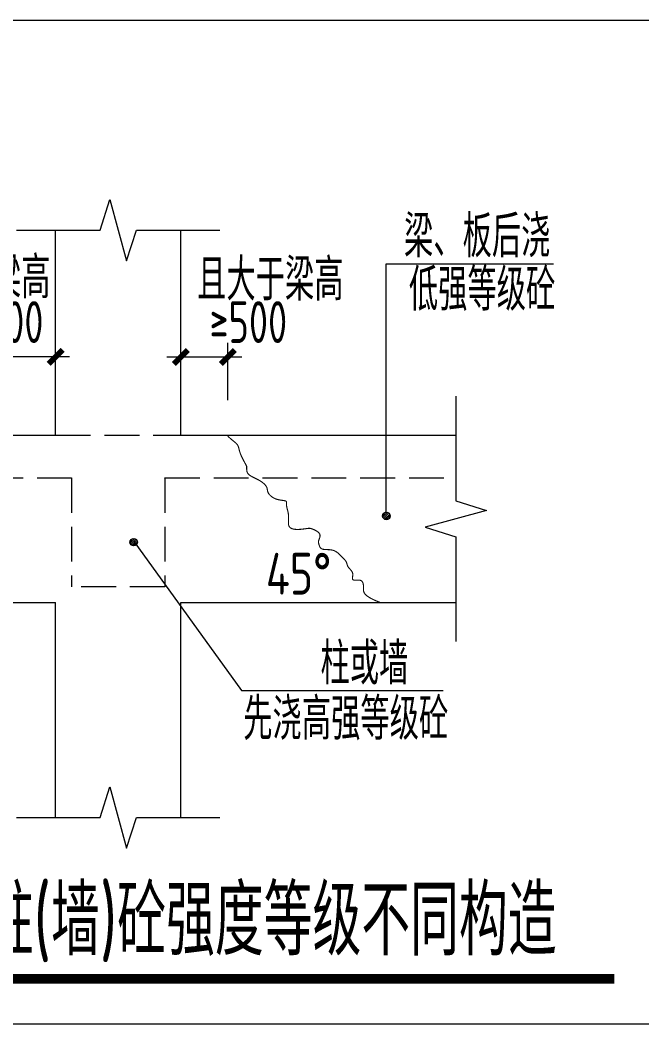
# Model space of a CAD drawing. Extents: x -129922 to 1190196, y -520662 to 139923.
# Drawn here: x -33131 to -28673, y -216658 to -209456 of the extents above; entities that cross this region are included whole.
import ezdxf

# ---------------------------------------------------------------- set-up
doc = ezdxf.new("R2010")
doc.units = 0
doc.header["$LTSCALE"] = 1000
doc.header["$MEASUREMENT"] = 0
doc.linetypes.add('DASH', pattern=[0.35, 0.25, -0.1])
doc.layers.add('$AUDIT_BAD_LAYER3', color=7, linetype='Continuous')
for name, color, linetype, lineweight in [('S-基础-DIM', 3, 'Continuous', 20), ('S-大样-HATCH', 251, 'Continuous', 9), ('S-大样-实线', 2, 'Continuous', 20), ('S-板-BEAM', 4, 'DASH', 20), ('S-通用-TAB', 7, 'Continuous', 20), ('S-通用-TEXT', 7, 'Continuous', 20), ('S-通用-THIN', 7, 'Continuous', 20)]:
    doc.layers.add(name, color=color, linetype=linetype, lineweight=lineweight)
doc.styles.add('TSSD_Dimension', font='tssdeng.shx', dxfattribs={"width": 0.7, "bigfont": 'HZTXT.SHX'})
doc.styles.add('TSSD_Rein', font='tssdeng.shx', dxfattribs={"width": 0.7, "bigfont": 'hztxt.shx'})
doc.dimstyles.new('TSSD_20_100', dxfattribs={"dimtxt": 250, "dimasz": 100, "dimexe": 100, "dimexo": 250, "dimgap": 100, "dimtad": 1, "dimdec": 0, "dimlfac": 0.2, "dimzin": 0, "dimdsep": 46, "dimtxsty": 'TSSD_Dimension', "dimblk": 'ARCHTICK', "dimcen": 0, "dimdle": 100, "dimclrt": 7, "dimadec": 0, "dimazin": 0, "dimtfac": 1, "dimtdec": 0, "dimtix": 1, "dimtmove": 2, "dimatfit": 3, "dimfxl": 0, "dimtolj": 1, "dimtzin": 0, "dimarcsym": 0})

# ---------------------------------------------------------------- blocks, each defined once
blk = doc.blocks.new('_ArchTick')
at = {"color": 0, "linetype": 'ByBlock', "const_width": 0.4}
blk.add_lwpolyline([(-0.5, -0.5), (0.5, 0.5)], dxfattribs=at)
blk = doc.blocks.new('*D1048')
at = {"layer": '$AUDIT_BAD_LAYER3', "color": 0, "lineweight": -2, "transparency": 16777216}
for p, q in [((152194.9, 59706.1), (152194.9, 60117)), ((152569.5, 59706.1), (152569.5, 60117)), ((152669.5, 60017), (152094.9, 60017))]:
    blk.add_line(p, q, dxfattribs=at)
at = {"layer": 'Defpoints', "color": 0, "transparency": 16777216}
for p in [(152194.9, 60017), (152194.9, 59456.1), (152569.5, 59456.1)]:
    blk.add_point(p, dxfattribs=at)
at = {"layer": '$AUDIT_BAD_LAYER3', "color": 0, "lineweight": -2, "transparency": 16777216, "xscale": 100, "yscale": 100, "zscale": 100, "rotation": 180}
blk.add_blockref('_ArchTick', (152194.9, 60017), dxfattribs=at)
at = {"layer": '$AUDIT_BAD_LAYER3', "color": 0, "lineweight": -2, "transparency": 16777216, "xscale": 100, "yscale": 100, "zscale": 100}
blk.add_blockref('_ArchTick', (152569.5, 60017), dxfattribs=at)
at = {"layer": '$AUDIT_BAD_LAYER3', "color": 7, "transparency": 16777216, "insert": (152203.9, 60267), "char_height": 300, "attachment_point": 5, "style": 'TSSD_Dimension'}
blk.add_mtext('\\A1;≥500', dxfattribs=at)
blk = doc.blocks.new('*D1049')
at = {"layer": '$AUDIT_BAD_LAYER3', "color": 0, "lineweight": -2, "transparency": 16777216}
for p, q in [((153467.1, 59705.7), (153467.1, 60117)), ((153803.7, 59705.7), (153803.7, 60117)), ((153367.1, 60017), (153903.7, 60017))]:
    blk.add_line(p, q, dxfattribs=at)
at = {"layer": 'Defpoints', "color": 0, "transparency": 16777216}
for p in [(153803.7, 60017), (153467.1, 59455.7), (153803.7, 59455.7)]:
    blk.add_point(p, dxfattribs=at)
at = {"layer": '$AUDIT_BAD_LAYER3', "color": 0, "lineweight": -2, "transparency": 16777216, "xscale": 100, "yscale": 100, "zscale": 100, "rotation": 180}
blk.add_blockref('_ArchTick', (153467.1, 60017), dxfattribs=at)
at = {"layer": '$AUDIT_BAD_LAYER3', "color": 0, "lineweight": -2, "transparency": 16777216, "xscale": 100, "yscale": 100, "zscale": 100}
blk.add_blockref('_ArchTick', (153803.7, 60017), dxfattribs=at)
at = {"layer": '$AUDIT_BAD_LAYER3', "color": 7, "transparency": 16777216, "insert": (153951, 60267), "char_height": 300, "attachment_point": 5, "style": 'TSSD_Dimension'}
blk.add_mtext('\\A1;≥500', dxfattribs=at)
blk = doc.blocks.new('图17')
at = {"layer": 'S-通用-TEXT'}
h = blk.add_hatch(dxfattribs=at)
h.set_pattern_fill('ANSI31', color=256, scale=80, style=0)
h.set_pattern_definition([(45.0000004, (-1518151.527, 776198.618), (-7.07106786, 7.071067764), [])])
h.paths.add_polyline_path([(154967.8, 58876.4, 1), (154913.6, 58876.4, 1)])
h = blk.add_hatch(dxfattribs=at)
h.set_pattern_fill('ANSI31', color=256, scale=80, style=0)
h.set_pattern_definition([(45.0000004, (-1519963.006, 776010.082), (-7.07106786, 7.071067764), [])])
h.paths.add_polyline_path([(153102.1, 58687.9, 1.000001), (153156.3, 58687.9, 1)])
at = {"layer": 'S-大样-HATCH', "linetype": 'Continuous', "const_width": 8}
blk.add_lwpolyline([(153803.7, 59449.1), (153815.2, 59438), (153825.9, 59428.6), (153835.8, 59420.3), (153844.7, 59413.1), (153852.8, 59406.6), (153859.9, 59400.6), (153865.9, 59394.8), (153870.9, 59389), (153874.9, 59382.9), (153877.9, 59376.4), (153880.4, 59369.6), (153882.5, 59362.3), (153884.4, 59354.6), (153886.5, 59346.3), (153889, 59337.4), (153892.1, 59327.9), (153896, 59317.7), (153900.5, 59307.1), (153905.5, 59296.4), (153910.7, 59285.9), (153915.9, 59275.8), (153920.9, 59266.4), (153925.5, 59257.9), (153929.4, 59250.8), (153932.5, 59245.1), (153934.8, 59240.7), (153936.5, 59237.5), (153937.6, 59235.2), (153938.3, 59233.7), (153938.7, 59232.6), (153938.8, 59231.9), (153938.9, 59231.2), (153938.9, 59230.5), (153938.9, 59229.8), (153939, 59228.9), (153939, 59228), (153939, 59227.1), (153939.1, 59226.1), (153939.1, 59225.1), (153939.1, 59224), (153939.1, 59223), (153939.1, 59222), (153939.1, 59221), (153939.2, 59219.9), (153939.2, 59218.9), (153939.2, 59217.9), (153939.2, 59216.9), (153939.2, 59215.9), (153939.2, 59214.9), (153939.2, 59213.9), (153939.2, 59212.9), (153939.3, 59211.9), (153939.3, 59210.9), (153939.3, 59209.9), (153939.4, 59208.9), (153939.4, 59207.9), (153939.5, 59206.9), (153939.5, 59205.9), (153939.6, 59205), (153939.7, 59204), (153939.8, 59203), (153939.9, 59202), (153940, 59201.1), (153940.1, 59200.1), (153940.3, 59199.2), (153940.4, 59198.2), (153940.6, 59197.3), (153940.8, 59196.3), (153941, 59195.4), (153941.3, 59194.5), (153941.5, 59193.5), (153941.8, 59192.6), (153942.1, 59191.7), (153942.4, 59190.8), (153942.7, 59189.9), (153943.1, 59189), (153943.4, 59188.1), (153943.8, 59187.2), (153944.3, 59186.3), (153944.7, 59185.4), (153945.2, 59184.5), (153945.7, 59183.7), (153946.2, 59182.8), (153946.8, 59181.9), (153947.4, 59181.1), (153948, 59180.2), (153948.7, 59179.4), (153949.3, 59178.6), (153950, 59177.7), (153950.8, 59176.9), (153951.6, 59176.1), (153952.4, 59175.3), (153953.2, 59174.5), (153954, 59173.7), (153954.9, 59172.9), (153955.8, 59172.1), (153956.8, 59171.3), (153957.7, 59170.5), (153958.7, 59169.8), (153959.7, 59169), (153960.8, 59168.2), (153961.8, 59167.5), (153962.9, 59166.7), (153964, 59166), (153965.1, 59165.2), (153966.3, 59164.5), (153967.4, 59163.7), (153968.6, 59163), (153969.8, 59162.3), (153971, 59161.5), (153972.3, 59160.8), (153973.5, 59160.1), (153974.8, 59159.4), (153976.1, 59158.6), (153977.3, 59157.9), (153978.7, 59157.2), (153980, 59156.5), (153981.3, 59155.8), (153982.6, 59155.1), (153984, 59154.4), (153985.4, 59153.7), (153986.7, 59153), (153988.1, 59152.3), (153989.5, 59151.6), (153990.9, 59150.9), (153992.3, 59150.2), (153993.7, 59149.5), (153995.1, 59148.8), (153996.5, 59148.1), (153997.9, 59147.4), (153999.3, 59146.7), (154000.7, 59146), (154002.2, 59145.3), (154003.6, 59144.6), (154005, 59143.9), (154006.4, 59143.2), (154007.8, 59142.5), (154009.2, 59141.8), (154010.7, 59141.1), (154012.1, 59140.4), (154013.5, 59139.7), (154014.9, 59139), (154016.2, 59138.3), (154017.6, 59137.6), (154019, 59136.9), (154020.4, 59136.2), (154021.7, 59135.5), (154023.1, 59134.8), (154024.4, 59134.1), (154025.7, 59133.3), (154027, 59132.6), (154028.3, 59131.9), (154029.6, 59131.2), (154030.9, 59130.4), (154032.2, 59129.7), (154033.4, 59129), (154034.7, 59128.2), (154035.9, 59127.5), (154037.1, 59126.7), (154038.3, 59126), (154039.5, 59125.2), (154040.6, 59124.5), (154041.8, 59123.7), (154042.9, 59123), (154044.1, 59122.2), (154045.2, 59121.4), (154046.3, 59120.7), (154047.3, 59119.9), (154048.4, 59119.1), (154049.5, 59118.4), (154050.5, 59117.6), (154051.5, 59116.8), (154052.6, 59116.1), (154053.5, 59115.3), (154054.5, 59114.5), (154055.5, 59113.7), (154056.5, 59113), (154057.4, 59112.2), (154058.3, 59111.4), (154059.2, 59110.6), (154060.1, 59109.9), (154061, 59109.1), (154061.9, 59108.3), (154062.7, 59107.5), (154063.6, 59106.7), (154064.4, 59106), (154065.2, 59105.2), (154066, 59104.4), (154066.8, 59103.6), (154067.5, 59102.9), (154068.3, 59102.1), (154069, 59101.3), (154069.7, 59100.5), (154070.4, 59099.8), (154071.1, 59099), (154071.8, 59098.2), (154072.4, 59097.4), (154073.1, 59096.7), (154073.7, 59095.9), (154074.3, 59095.1), (154074.9, 59094.4), (154075.5, 59093.6), (154076, 59092.9), (154076.6, 59092.1), (154077.1, 59091.3), (154077.6, 59090.6), (154078.1, 59089.8), (154078.6, 59089.1), (154079.1, 59088.3), (154079.5, 59087.6), (154080, 59086.8), (154080.4, 59086.1), (154080.8, 59085.4), (154081.2, 59084.6), (154081.5, 59083.9), (154081.9, 59083.2), (154082.2, 59082.4), (154082.6, 59081.7), (154082.9, 59081), (154083.2, 59080.3), (154083.5, 59079.6), (154083.7, 59078.9), (154084, 59078.1), (154084.2, 59077.4), (154084.5, 59076.7), (154084.7, 59076), (154084.9, 59075.3), (154085.1, 59074.6), (154085.3, 59073.9), (154085.5, 59073.2), (154085.6, 59072.5), (154085.8, 59071.9), (154086, 59071.2), (154086.1, 59070.5), (154086.3, 59069.8), (154086.4, 59069.1), (154086.5, 59068.4), (154086.7, 59067.7), (154086.8, 59067.1), (154086.9, 59066.4), (154087, 59065.7), (154087.2, 59065), (154087.3, 59064.3), (154087.4, 59063.7), (154087.5, 59063), (154087.6, 59062.3), (154087.7, 59061.6), (154087.8, 59061), (154088, 59060.3), (154088.1, 59059.6), (154088.2, 59058.9), (154088.3, 59058.3), (154088.4, 59057.6), (154088.6, 59056.9), (154088.7, 59056.2), (154088.8, 59055.5), (154089, 59054.9), (154089.1, 59054.2), (154089.3, 59053.5), (154089.5, 59052.8), (154089.6, 59052.1), (154089.8, 59051.4), (154090, 59050.8), (154090.2, 59050.1), (154090.4, 59049.4), (154090.7, 59048.7), (154090.9, 59048), (154091.1, 59047.3), (154091.4, 59046.6), (154091.7, 59045.9), (154091.9, 59045.2), (154092.2, 59044.5), (154092.6, 59043.8), (154092.9, 59043.1), (154093.2, 59042.4), (154093.6, 59041.6), (154094, 59040.9), (154094.3, 59040.2), (154094.8, 59039.5), (154095.2, 59038.8), (154095.6, 59038), (154096.1, 59037.3), (154096.6, 59036.6), (154097.1, 59035.8), (154097.6, 59035.1), (154098.1, 59034.4), (154098.7, 59033.6), (154099.2, 59032.9), (154099.8, 59032.1), (154100.4, 59031.4), (154101, 59030.6), (154101.7, 59029.9), (154102.3, 59029.1), (154103, 59028.4), (154103.7, 59027.7), (154104.4, 59026.9), (154105.1, 59026.2), (154105.8, 59025.4), (154106.6, 59024.7), (154107.3, 59023.9), (154108.1, 59023.2), (154108.9, 59022.5), (154109.7, 59021.7), (154110.5, 59021), (154111.3, 59020.3), (154112.2, 59019.5), (154113, 59018.8), (154113.9, 59018.1), (154114.8, 59017.4), (154115.7, 59016.7), (154116.6, 59016), (154117.5, 59015.3), (154118.5, 59014.6), (154119.4, 59013.9), (154120.4, 59013.2), (154121.3, 59012.5), (154122.3, 59011.8), (154123.3, 59011.2), (154124.3, 59010.5), (154125.3, 59009.9), (154126.4, 59009.2), (154127.4, 59008.6), (154128.4, 59007.9), (154129.5, 59007.3), (154130.6, 59006.7), (154131.6, 59006.1), (154132.7, 59005.5), (154133.8, 59004.9), (154134.9, 59004.3), (154136, 59003.7), (154137.1, 59003.2), (154138.3, 59002.6), (154139.4, 59002.1), (154140.5, 59001.5), (154141.7, 59001), (154142.8, 59000.5), (154144, 59000), (154145.2, 58999.5), (154146.3, 58999), (154147.5, 58998.5), (154148.7, 58998.1), (154149.9, 58997.6), (154151.1, 58997.2), (154152.3, 58996.8), (154153.5, 58996.4), (154154.8, 58996), (154156, 58995.6), (154157.2, 58995.2), (154158.4, 58994.9), (154159.7, 58994.5), (154160.9, 58994.2), (154162.1, 58993.8), (154163.4, 58993.5), (154164.6, 58993.2), (154165.8, 58992.9), (154167.1, 58992.6), (154168.3, 58992.3), (154169.5, 58992.1), (154170.8, 58991.8), (154172, 58991.5), (154173.2, 58991.3), (154174.4, 58991.1), (154175.7, 58990.8), (154176.9, 58990.6), (154178.1, 58990.4), (154179.3, 58990.2), (154180.5, 58990), (154181.7, 58989.8), (154182.9, 58989.6), (154184.1, 58989.4), (154185.2, 58989.2), (154186.4, 58989), (154187.6, 58988.9), (154188.7, 58988.7), (154189.8, 58988.5), (154191, 58988.4), (154192.1, 58988.2), (154193.2, 58988.1), (154194.3, 58987.9), (154195.3, 58987.8), (154196.4, 58987.6), (154197.5, 58987.5), (154198.5, 58987.3), (154199.5, 58987.2), (154200.5, 58987), (154201.5, 58986.9), (154202.5, 58986.7), (154203.5, 58986.6), (154204.4, 58986.5), (154205.4, 58986.3), (154206.3, 58986.2), (154207.2, 58986), (154208, 58985.9), (154208.9, 58985.7), (154209.7, 58985.6), (154210.5, 58985.4), (154211.3, 58985.3), (154212.1, 58985.1), (154212.8, 58985), (154213.6, 58984.8), (154214.3, 58984.6), (154214.9, 58984.4), (154215.6, 58984.3), (154216.2, 58984.1), (154216.8, 58983.9), (154217.4, 58983.7), (154218, 58983.5), (154218.5, 58983.3), (154219, 58983.1), (154219.5, 58982.8), (154220, 58982.6), (154220.4, 58982.4), (154220.8, 58982.1), (154221.2, 58981.9), (154221.6, 58981.6), (154221.9, 58981.4), (154222.2, 58981.1), (154222.5, 58980.8), (154222.8, 58980.6), (154223.1, 58980.3), (154223.3, 58980), (154223.5, 58979.7), (154223.7, 58979.4), (154223.9, 58979), (154224.1, 58978.7), (154224.2, 58978.4), (154224.3, 58978), (154224.5, 58977.7), (154224.6, 58977.3), (154224.7, 58976.9), (154224.7, 58976.5), (154224.8, 58976.2), (154224.9, 58975.8), (154224.9, 58975.4), (154224.9, 58974.9), (154225, 58974.5), (154225, 58974.1), (154225, 58973.6), (154225, 58973.2), (154225, 58972.7), (154224.9, 58972.2), (154224.9, 58971.8), (154224.9, 58971.3), (154224.8, 58970.8), (154224.8, 58970.2), (154224.8, 58969.7), (154224.7, 58969.2), (154224.7, 58968.6), (154224.6, 58968.1), (154224.6, 58967.5), (154224.5, 58966.9), (154224.5, 58966.4), (154224.4, 58965.8), (154224.4, 58965.1), (154224.3, 58964.5), (154224.3, 58963.9), (154224.2, 58963.2), (154224.2, 58962.6), (154224.2, 58961.9), (154224.1, 58961.2), (154224.1, 58960.6), (154224.1, 58959.9), (154224.1, 58959.1), (154224.1, 58958.4), (154224.1, 58957.7), (154224.1, 58956.9), (154224.2, 58956.2), (154224.2, 58955.4), (154224.3, 58954.6), (154224.3, 58953.8), (154224.4, 58953), (154224.5, 58952.2), (154224.6, 58951.3), (154224.7, 58950.5), (154224.8, 58949.6), (154224.9, 58948.7), (154225, 58947.9), (154225.2, 58947), (154225.4, 58946), (154225.5, 58945.1), (154225.7, 58944.2), (154225.9, 58943.2), (154226.1, 58942.3), (154226.3, 58941.3), (154226.5, 58940.3), (154226.8, 58939.3), (154227, 58938.3), (154227.2, 58937.3), (154227.5, 58936.3), (154227.7, 58935.3), (154228, 58934.2), (154228.3, 58933.2), (154228.5, 58932.1), (154228.8, 58931), (154229.1, 58929.9), (154229.4, 58928.9), (154229.7, 58927.7), (154229.9, 58926.6), (154230.2, 58925.5), (154230.5, 58924.4), (154230.8, 58923.2), (154231.1, 58922.1), (154231.4, 58920.9), (154231.7, 58919.8), (154232, 58918.6), (154232.3, 58917.4), (154232.6, 58916.2), (154232.9, 58915), (154233.2, 58913.8), (154233.5, 58912.6), (154233.8, 58911.4), (154234.1, 58910.2), (154234.4, 58909), (154234.6, 58907.7), (154234.9, 58906.5), (154235.2, 58905.2), (154235.5, 58904), (154235.7, 58902.7), (154236, 58901.4), (154236.2, 58900.2), (154236.5, 58898.9), (154236.7, 58897.6), (154236.9, 58896.3), (154237.1, 58895), (154237.3, 58893.7), (154237.5, 58892.4), (154237.7, 58891.1), (154237.9, 58889.8), (154238.1, 58888.4), (154238.3, 58887.1), (154238.4, 58885.8), (154238.5, 58884.5), (154238.7, 58883.1), (154238.8, 58881.8), (154238.9, 58880.4), (154239, 58879.1), (154239.1, 58877.7), (154239.1, 58876.4), (154239.2, 58875), (154239.2, 58873.7), (154239.3, 58872.3), (154239.3, 58871), (154239.3, 58869.6), (154239.3, 58868.2), (154239.3, 58866.9), (154239.3, 58865.5), (154239.3, 58864.1), (154239.3, 58862.8), (154239.3, 58861.4), (154239.2, 58860.1), (154239.2, 58858.7), (154239.1, 58857.4), (154239.1, 58856), (154239, 58854.7), (154239, 58853.3), (154238.9, 58852), (154238.9, 58850.6), (154238.8, 58849.3), (154238.7, 58848), (154238.7, 58846.6), (154238.6, 58845.3), (154238.5, 58844), (154238.5, 58842.7), (154238.4, 58841.4), (154238.4, 58840.1), (154238.3, 58838.8), (154238.3, 58837.5), (154238.2, 58836.2), (154238.2, 58835), (154238.2, 58833.7), (154238.2, 58832.5), (154238.2, 58831.2), (154238.1, 58830), (154238.1, 58828.8), (154238.2, 58827.6), (154238.2, 58826.4), (154238.2, 58825.2), (154238.2, 58824), (154238.3, 58822.8), (154238.4, 58821.7), (154238.4, 58820.6), (154238.5, 58819.4), (154238.6, 58818.3), (154238.8, 58817.2), (154238.9, 58816.1), (154239, 58815.1), (154239.2, 58814), (154239.4, 58813), (154239.6, 58811.9), (154239.8, 58810.9), (154240, 58809.9), (154240.3, 58808.9), (154240.6, 58808), (154240.9, 58807), (154241.2, 58806.1), (154241.5, 58805.2), (154241.9, 58804.3), (154242.2, 58803.4), (154242.6, 58802.5), (154243.1, 58801.7), (154243.5, 58800.9), (154244, 58800.1), (154244.5, 58799.3), (154245, 58798.5), (154245.5, 58797.8), (154246.1, 58797.1), (154246.7, 58796.3), (154247.3, 58795.7), (154247.9, 58795), (154248.5, 58794.3), (154249.2, 58793.7), (154249.9, 58793.1), (154250.6, 58792.5), (154251.3, 58791.9), (154252, 58791.3), (154252.8, 58790.7), (154253.6, 58790.2), (154254.4, 58789.7), (154255.2, 58789.2), (154256, 58788.7), (154256.9, 58788.2), (154257.7, 58787.7), (154258.6, 58787.3), (154259.5, 58786.9), (154260.4, 58786.4), (154261.3, 58786), (154262.3, 58785.6), (154263.2, 58785.3), (154264.2, 58784.9), (154265.2, 58784.6), (154266.2, 58784.2), (154267.2, 58783.9), (154268.2, 58783.6), (154269.2, 58783.3), (154270.3, 58783), (154271.3, 58782.8), (154272.4, 58782.5), (154273.5, 58782.2), (154274.6, 58782), (154275.7, 58781.8), (154276.8, 58781.6), (154277.9, 58781.4), (154279, 58781.2), (154280.1, 58781), (154281.3, 58780.8), (154282.4, 58780.7), (154283.6, 58780.5), (154284.7, 58780.4), (154285.9, 58780.3), (154287, 58780.2), (154288.2, 58780.1), (154289.4, 58780), (154290.6, 58779.9), (154291.8, 58779.8), (154293, 58779.7), (154294.2, 58779.6), (154295.4, 58779.6), (154296.6, 58779.5), (154297.8, 58779.5), (154299, 58779.5), (154300.2, 58779.4), (154301.4, 58779.4), (154302.6, 58779.4), (154303.8, 58779.4), (154305, 58779.4), (154306.2, 58779.4), (154307.4, 58779.4), (154308.6, 58779.4), (154309.8, 58779.5), (154311, 58779.5), (154312.2, 58779.5), (154313.5, 58779.6), (154314.7, 58779.6), (154315.9, 58779.7), (154317.1, 58779.7), (154318.3, 58779.8), (154319.4, 58779.9), (154320.6, 58779.9), (154321.8, 58780), (154323, 58780.1), (154324.2, 58780.2), (154325.4, 58780.3), (154326.5, 58780.4), (154327.7, 58780.5), (154328.9, 58780.6), (154330, 58780.7), (154331.2, 58780.8), (154332.3, 58780.9), (154333.5, 58781), (154334.6, 58781.1), (154335.8, 58781.2), (154336.9, 58781.3), (154338, 58781.5), (154339.1, 58781.6), (154340.3, 58781.7), (154341.4, 58781.8), (154342.5, 58782), (154343.6, 58782.1), (154344.6, 58782.2), (154345.7, 58782.4), (154346.8, 58782.5), (154347.8, 58782.6), (154348.9, 58782.8), (154349.9, 58782.9), (154351, 58783), (154352, 58783.2), (154353, 58783.3), (154354, 58783.5), (154355, 58783.6), (154356, 58783.7), (154357, 58783.9), (154358, 58784), (154358.9, 58784.1), (154359.9, 58784.3), (154360.8, 58784.4), (154361.8, 58784.5), (154362.7, 58784.7), (154363.6, 58784.8), (154364.5, 58784.9), (154365.4, 58785), (154366.3, 58785.2), (154367.1, 58785.3), (154368, 58785.4), (154368.8, 58785.5), (154369.6, 58785.6), (154370.4, 58785.7), (154371.2, 58785.8), (154372, 58786), (154372.8, 58786.1), (154373.6, 58786.2), (154374.3, 58786.2), (154375, 58786.3), (154375.8, 58786.4), (154376.5, 58786.5), (154377.2, 58786.6), (154377.9, 58786.7), (154378.6, 58786.7), (154379.2, 58786.8), (154379.9, 58786.9), (154380.6, 58786.9), (154381.2, 58787), (154381.9, 58787), (154382.5, 58787.1), (154383.1, 58787.1), (154383.7, 58787.1), (154384.3, 58787.2), (154384.9, 58787.2), (154385.5, 58787.2), (154386.1, 58787.2), (154386.7, 58787.2), (154387.3, 58787.3), (154387.9, 58787.3), (154388.5, 58787.2), (154389.1, 58787.2), (154389.6, 58787.2), (154390.2, 58787.2), (154390.8, 58787.2), (154391.3, 58787.1), (154391.9, 58787.1), (154392.5, 58787), (154393, 58787), (154393.6, 58786.9), (154394.2, 58786.8), (154394.8, 58786.8), (154395.3, 58786.7), (154395.9, 58786.6), (154396.5, 58786.5), (154397.1, 58786.4), (154397.6, 58786.3), (154398.2, 58786.2), (154398.8, 58786), (154399.4, 58785.9), (154400, 58785.7), (154400.6, 58785.6), (154401.2, 58785.4), (154401.9, 58785.3), (154402.5, 58785.1), (154403.1, 58784.9), (154403.7, 58784.7), (154404.4, 58784.5), (154405.1, 58784.3), (154405.7, 58784.1), (154406.4, 58783.9), (154407.1, 58783.6), (154407.8, 58783.4), (154408.5, 58783.2), (154409.2, 58782.9), (154409.9, 58782.6), (154410.7, 58782.3), (154411.4, 58782.1), (154412.2, 58781.8), (154412.9, 58781.4), (154413.7, 58781.1), (154414.5, 58780.8), (154415.3, 58780.5), (154416.1, 58780.1), (154417, 58779.8), (154417.8, 58779.4), (154418.7, 58779), (154419.5, 58778.7), (154420.4, 58778.3), (154421.3, 58777.9), (154422.1, 58777.5), (154423, 58777), (154423.9, 58776.6), (154424.8, 58776.2), (154425.7, 58775.7), (154426.6, 58775.3), (154427.5, 58774.8), (154428.4, 58774.4), (154429.4, 58773.9), (154430.3, 58773.4), (154431.2, 58772.9), (154432.1, 58772.4), (154433, 58771.9), (154433.9, 58771.4), (154434.8, 58770.9), (154435.8, 58770.4), (154436.7, 58769.8), (154437.6, 58769.3), (154438.5, 58768.7), (154439.4, 58768.2), (154440.3, 58767.6), (154441.1, 58767.1), (154442, 58766.5), (154442.9, 58765.9), (154443.8, 58765.3), (154444.6, 58764.7), (154445.5, 58764.1), (154446.3, 58763.5), (154447.1, 58762.9), (154447.9, 58762.3), (154448.7, 58761.7), (154449.5, 58761.1), (154450.3, 58760.4), (154451, 58759.8), (154451.8, 58759.1), (154452.5, 58758.5), (154453.2, 58757.8), (154453.9, 58757.2), (154454.6, 58756.5), (154455.3, 58755.8), (154455.9, 58755.2), (154456.6, 58754.5), (154457.2, 58753.8), (154457.8, 58753.1), (154458.3, 58752.4), (154458.9, 58751.7), (154459.4, 58751), (154459.9, 58750.3), (154460.4, 58749.6), (154460.8, 58748.9), (154461.3, 58748.2), (154461.7, 58747.5), (154462.1, 58746.8), (154462.4, 58746), (154462.8, 58745.3), (154463.1, 58744.6), (154463.4, 58743.8), (154463.6, 58743.1), (154463.8, 58742.4), (154464.1, 58741.6), (154464.2, 58740.9), (154464.4, 58740.1), (154464.6, 58739.4), (154464.7, 58738.6), (154464.8, 58737.9), (154464.9, 58737.1), (154464.9, 58736.4), (154465, 58735.6), (154465, 58734.9), (154465, 58734.1), (154465, 58733.3), (154464.9, 58732.6), (154464.9, 58731.8), (154464.8, 58731.1), (154464.8, 58730.3), (154464.7, 58729.5), (154464.6, 58728.8), (154464.4, 58728), (154464.3, 58727.3), (154464.2, 58726.5), (154464, 58725.7), (154463.8, 58725), (154463.7, 58724.2), (154463.5, 58723.5), (154463.3, 58722.7), (154463.1, 58722), (154462.9, 58721.2), (154462.6, 58720.5), (154462.4, 58719.7), (154462.2, 58719), (154461.9, 58718.2), (154461.7, 58717.5), (154461.4, 58716.8), (154461.2, 58716), (154460.9, 58715.3), (154460.7, 58714.6), (154460.4, 58713.8), (154460.1, 58713.1), (154459.9, 58712.4), (154459.6, 58711.7), (154459.3, 58711), (154459.1, 58710.3), (154458.8, 58709.5), (154458.5, 58708.8), (154458.3, 58708.2), (154458, 58707.5), (154457.8, 58706.8), (154457.5, 58706.1), (154457.3, 58705.4), (154457.1, 58704.7), (154456.8, 58704.1), (154456.6, 58703.4), (154456.4, 58702.8), (154456.2, 58702.1), (154456, 58701.5), (154455.8, 58700.8), (154455.6, 58700.2), (154455.4, 58699.6), (154455.2, 58698.9), (154455.1, 58698.3), (154454.9, 58697.7), (154454.8, 58697.1), (154454.7, 58696.5), (154454.6, 58695.9), (154454.5, 58695.3), (154454.4, 58694.8), (154454.3, 58694.2), (154454.2, 58693.6), (154454.1, 58693.1), (154454.1, 58692.5), (154454, 58691.9), (154454, 58691.4), (154453.9, 58690.8), (154453.9, 58690.3), (154453.9, 58689.8), (154453.9, 58689.2), (154453.9, 58688.7), (154453.9, 58688.2), (154453.9, 58687.6), (154453.9, 58687.1), (154453.9, 58686.6), (154453.9, 58686.1), (154454, 58685.6), (154454, 58685.1), (154454.1, 58684.6), (154454.1, 58684.1), (154454.2, 58683.6), (154454.3, 58683.1), (154454.4, 58682.6), (154454.4, 58682.1), (154454.5, 58681.6), (154454.6, 58681.1), (154454.7, 58680.6), (154454.8, 58680.1), (154454.9, 58679.6), (154455, 58679.1), (154455.2, 58678.6), (154455.3, 58678.1), (154455.4, 58677.6), (154455.5, 58677.2), (154455.7, 58676.7), (154455.8, 58676.2), (154455.9, 58675.7), (154456.1, 58675.2), (154456.2, 58674.7), (154456.4, 58674.2), (154456.5, 58673.7), (154456.7, 58673.3), (154456.8, 58672.8), (154457, 58672.3), (154457.2, 58671.8), (154457.3, 58671.3), (154457.5, 58670.8), (154457.6, 58670.3), (154457.8, 58669.8), (154458, 58669.3), (154458.1, 58668.8), (154458.3, 58668.3), (154458.5, 58667.8), (154458.7, 58667.2), (154458.8, 58666.7), (154459, 58666.2), (154459.2, 58665.7), (154459.4, 58665.2), (154459.5, 58664.6), (154459.7, 58664.1), (154459.9, 58663.6), (154460.1, 58663.1), (154460.3, 58662.5), (154460.4, 58662), (154460.6, 58661.5), (154460.8, 58660.9), (154461, 58660.4), (154461.2, 58659.8), (154461.4, 58659.3), (154461.6, 58658.8), (154461.8, 58658.2), (154462.1, 58657.7), (154462.3, 58657.2), (154462.5, 58656.6), (154462.7, 58656.1), (154463, 58655.6), (154463.2, 58655), (154463.5, 58654.5), (154463.8, 58654), (154464, 58653.4), (154464.3, 58652.9), (154464.6, 58652.4), (154464.9, 58651.9), (154465.2, 58651.4), (154465.5, 58650.9), (154465.8, 58650.4), (154466.2, 58649.9), (154466.5, 58649.4), (154466.9, 58648.9), (154467.2, 58648.4), (154467.6, 58647.9), (154468, 58647.5), (154468.4, 58647), (154468.8, 58646.5), (154469.2, 58646.1), (154469.7, 58645.6), (154470.1, 58645.2), (154470.6, 58644.8), (154471.1, 58644.3), (154471.6, 58643.9), (154472.1, 58643.5), (154472.6, 58643.1), (154473.2, 58642.7), (154473.7, 58642.3), (154474.3, 58641.9), (154474.9, 58641.6), (154475.5, 58641.2), (154476.1, 58640.9), (154476.8, 58640.5), (154477.4, 58640.2), (154478.1, 58639.9), (154478.8, 58639.6), (154479.5, 58639.3), (154480.3, 58639), (154481, 58638.7), (154481.8, 58638.5), (154482.6, 58638.2), (154483.4, 58638), (154484.2, 58637.8), (154485.1, 58637.5), (154486, 58637.3), (154486.9, 58637.1), (154487.8, 58637), (154488.7, 58636.8), (154489.7, 58636.6), (154490.6, 58636.5), (154491.6, 58636.3), (154492.6, 58636.2), (154493.7, 58636.1), (154494.7, 58636), (154495.8, 58635.9), (154496.8, 58635.8), (154497.9, 58635.7), (154499, 58635.6), (154500.2, 58635.5), (154501.3, 58635.5), (154502.4, 58635.4), (154503.6, 58635.3), (154504.8, 58635.3), (154506, 58635.2), (154507.2, 58635.2), (154508.4, 58635.1), (154509.6, 58635.1), (154510.8, 58635), (154512.1, 58635), (154513.3, 58634.9), (154514.6, 58634.9), (154515.8, 58634.8), (154517.1, 58634.8), (154518.4, 58634.7), (154519.7, 58634.7), (154521, 58634.6), (154522.3, 58634.5), (154523.6, 58634.5), (154524.9, 58634.4), (154526.2, 58634.3), (154527.5, 58634.3), (154528.8, 58634.2), (154530.1, 58634.1), (154531.4, 58634), (154532.8, 58633.9), (154534.1, 58633.8), (154535.4, 58633.7), (154536.7, 58633.5), (154538.1, 58633.4), (154539.4, 58633.3), (154540.7, 58633.1), (154542, 58632.9), (154543.3, 58632.7), (154544.6, 58632.6), (154545.9, 58632.3), (154547.2, 58632.1), (154548.5, 58631.9), (154549.8, 58631.7), (154551.1, 58631.4), (154552.4, 58631.1), (154553.7, 58630.8), (154554.9, 58630.5), (154556.2, 58630.2), (154557.5, 58629.9), (154558.7, 58629.5), (154559.9, 58629.1), (154561.2, 58628.8), (154562.4, 58628.3), (154563.6, 58627.9), (154564.8, 58627.5), (154566, 58627), (154567.1, 58626.5), (154568.3, 58626), (154569.5, 58625.5), (154570.6, 58625), (154571.7, 58624.5), (154572.9, 58623.9), (154574, 58623.3), (154575.1, 58622.7), (154576.2, 58622.1), (154577.3, 58621.5), (154578.3, 58620.9), (154579.4, 58620.2), (154580.4, 58619.6), (154581.5, 58618.9), (154582.5, 58618.2), (154583.6, 58617.5), (154584.6, 58616.8), (154585.6, 58616.1), (154586.6, 58615.4), (154587.6, 58614.7), (154588.6, 58613.9), (154589.5, 58613.2), (154590.5, 58612.4), (154591.5, 58611.6), (154592.4, 58610.9), (154593.3, 58610.1), (154594.3, 58609.3), (154595.2, 58608.5), (154596.1, 58607.7), (154597, 58606.9), (154597.9, 58606.1), (154598.8, 58605.3), (154599.7, 58604.5), (154600.6, 58603.6), (154601.4, 58602.8), (154602.3, 58602), (154603.1, 58601.2), (154604, 58600.4), (154604.8, 58599.5), (154605.7, 58598.7), (154606.5, 58597.9), (154607.3, 58597), (154608.1, 58596.2), (154608.9, 58595.4), (154609.7, 58594.6), (154610.5, 58593.8), (154611.3, 58592.9), (154612, 58592.1), (154612.8, 58591.3), (154613.6, 58590.5), (154614.3, 58589.7), (154615.1, 58588.9), (154615.8, 58588.1), (154616.6, 58587.3), (154617.3, 58586.6), (154618, 58585.8), (154618.7, 58585), (154619.4, 58584.3), (154620.1, 58583.5), (154620.9, 58582.8), (154621.5, 58582.1), (154622.2, 58581.3), (154622.9, 58580.6), (154623.6, 58579.9), (154624.3, 58579.2), (154624.9, 58578.5), (154625.6, 58577.9), (154626.3, 58577.2), (154626.9, 58576.5), (154627.6, 58575.9), (154628.2, 58575.2), (154628.8, 58574.6), (154629.5, 58574), (154630.1, 58573.3), (154630.7, 58572.7), (154631.3, 58572.1), (154631.9, 58571.5), (154632.5, 58570.9), (154633.1, 58570.3), (154633.7, 58569.7), (154634.3, 58569.2), (154634.8, 58568.6), (154635.4, 58568), (154636, 58567.5), (154636.5, 58566.9), (154637.1, 58566.3), (154637.6, 58565.8), (154638.1, 58565.3), (154638.7, 58564.7), (154639.2, 58564.2), (154639.7, 58563.7), (154640.2, 58563.1), (154640.7, 58562.6), (154641.2, 58562.1), (154641.7, 58561.6), (154642.2, 58561.1), (154642.6, 58560.5), (154643.1, 58560), (154643.6, 58559.5), (154644, 58559), (154644.5, 58558.5), (154644.9, 58558), (154645.3, 58557.5), (154645.8, 58557), (154646.2, 58556.5), (154646.6, 58556), (154647, 58555.5), (154647.4, 58555), (154647.8, 58554.5), (154648.2, 58554), (154648.5, 58553.5), (154648.9, 58553), (154649.2, 58552.5), (154649.6, 58552), (154649.9, 58551.5), (154650.3, 58551), (154650.6, 58550.5), (154650.9, 58550), (154651.2, 58549.5), (154651.5, 58549), (154651.8, 58548.5), (154652.1, 58548), (154652.4, 58547.5), (154652.7, 58547), (154652.9, 58546.5), (154653.2, 58545.9), (154653.4, 58545.4), (154653.7, 58544.9), (154653.9, 58544.4), (154654.2, 58543.8), (154654.4, 58543.3), (154654.6, 58542.7), (154654.8, 58542.2), (154655, 58541.7), (154655.2, 58541.1), (154655.4, 58540.6), (154655.6, 58540), (154655.8, 58539.5), (154656, 58538.9), (154656.2, 58538.3), (154656.3, 58537.8), (154656.5, 58537.2), (154656.7, 58536.6), (154656.9, 58536.1), (154657, 58535.5), (154657.2, 58534.9), (154657.4, 58534.3), (154657.5, 58533.8), (154657.7, 58533.2), (154657.9, 58532.6), (154658, 58532), (154658.2, 58531.4), (154658.4, 58530.8), (154658.5, 58530.2), (154658.7, 58529.6), (154658.9, 58529.1), (154659.1, 58528.5), (154659.2, 58527.9), (154659.4, 58527.3), (154659.6, 58526.7), (154659.8, 58526.1), (154660, 58525.5), (154660.2, 58524.8), (154660.4, 58524.2), (154660.6, 58523.6), (154660.8, 58523), (154661, 58522.4), (154661.2, 58521.8), (154661.5, 58521.2), (154661.7, 58520.6), (154661.9, 58520), (154662.2, 58519.3), (154662.5, 58518.7), (154662.7, 58518.1), (154663, 58517.5), (154663.3, 58516.9), (154663.6, 58516.3), (154663.9, 58515.6), (154664.2, 58515), (154664.5, 58514.4), (154664.9, 58513.8), (154665.2, 58513.2), (154665.6, 58512.5), (154665.9, 58511.9), (154666.3, 58511.3), (154666.7, 58510.7), (154667.1, 58510), (154667.5, 58509.4), (154667.9, 58508.8), (154668.4, 58508.2), (154668.8, 58507.5), (154669.3, 58506.9), (154669.8, 58506.3), (154670.2, 58505.7), (154670.7, 58505), (154671.2, 58504.4), (154671.7, 58503.8), (154672.3, 58503.2), (154672.8, 58502.5), (154673.3, 58501.9), (154673.9, 58501.3), (154674.4, 58500.6), (154675, 58500), (154675.6, 58499.4), (154676.1, 58498.7), (154676.7, 58498.1), (154677.3, 58497.5), (154677.9, 58496.8), (154678.5, 58496.2), (154679.1, 58495.5), (154679.6, 58494.9), (154680.2, 58494.2), (154680.8, 58493.6), (154681.4, 58492.9), (154682, 58492.3), (154682.6, 58491.6), (154683.2, 58490.9), (154683.8, 58490.3), (154684.4, 58489.6), (154685, 58488.9), (154685.5, 58488.2), (154686.1, 58487.6), (154686.7, 58486.9), (154687.3, 58486.2), (154687.8, 58485.5), (154688.4, 58484.8), (154688.9, 58484.1), (154689.5, 58483.4), (154690, 58482.7), (154690.5, 58482), (154691, 58481.3), (154691.5, 58480.6), (154692, 58479.9), (154692.5, 58479.1), (154693, 58478.4), (154693.5, 58477.7), (154693.9, 58476.9), (154694.3, 58476.2), (154694.8, 58475.4), (154695.2, 58474.7), (154695.6, 58473.9), (154696, 58473.2), (154696.3, 58472.4), (154696.7, 58471.6), (154697, 58470.8), (154697.3, 58470.1), (154697.6, 58469.3), (154697.9, 58468.5), (154698.1, 58467.7), (154698.4, 58466.8), (154698.6, 58466), (154698.8, 58465.2), (154699, 58464.4), (154699.2, 58463.6), (154699.3, 58462.7), (154699.4, 58461.9), (154699.5, 58461), (154699.6, 58460.2), (154699.7, 58459.3), (154699.8, 58458.5), (154699.8, 58457.6), (154699.8, 58456.7), (154699.9, 58455.9), (154699.8, 58455), (154699.8, 58454.1), (154699.8, 58453.2), (154699.8, 58452.4), (154699.7, 58451.5), (154699.7, 58450.6), (154699.6, 58449.8), (154699.5, 58448.9), (154699.4, 58448), (154699.4, 58447.2), (154699.3, 58446.3), (154699.2, 58445.4), (154699.1, 58444.6), (154699, 58443.7), (154698.9, 58442.9), (154698.7, 58442), (154698.6, 58441.2), (154698.5, 58440.4), (154698.4, 58439.5), (154698.3, 58438.7), (154698.2, 58437.9), (154698.1, 58437.1), (154698, 58436.3), (154697.9, 58435.5), (154697.8, 58434.7), (154697.7, 58434), (154697.7, 58433.2), (154697.6, 58432.4), (154697.5, 58431.7), (154697.5, 58431), (154697.5, 58430.3), (154697.4, 58429.6), (154697.4, 58428.9), (154697.4, 58428.2), (154697.4, 58427.5), (154697.5, 58426.9), (154697.5, 58426.2), (154697.6, 58425.6), (154697.7, 58425), (154697.7, 58424.4), (154697.9, 58423.9), (154698, 58423.3), (154698.1, 58422.8), (154698.3, 58422.2), (154698.5, 58421.7), (154698.7, 58421.3), (154699, 58420.8), (154699.2, 58420.4), (154699.5, 58419.9), (154699.8, 58419.5), (154700.2, 58419.1), (154700.5, 58418.8), (154700.9, 58418.4), (154701.4, 58418.1), (154701.8, 58417.8), (154702.3, 58417.5), (154702.8, 58417.3), (154703.3, 58417), (154703.9, 58416.8), (154704.4, 58416.6), (154705, 58416.4), (154705.7, 58416.2), (154706.3, 58416.1), (154707, 58415.9), (154707.7, 58415.8), (154708.4, 58415.7), (154709.1, 58415.6), (154709.9, 58415.6), (154710.7, 58415.5), (154711.5, 58415.4), (154712.3, 58415.4), (154713.1, 58415.4), (154714, 58415.3), (154714.8, 58415.3), (154715.7, 58415.3), (154716.6, 58415.3), (154717.5, 58415.3), (154718.4, 58415.4), (154719.3, 58415.4), (154720.3, 58415.4), (154721.2, 58415.5), (154722.2, 58415.5), (154723.1, 58415.5), (154724.1, 58415.6), (154725.1, 58415.6), (154726.1, 58415.7), (154727.1, 58415.7), (154728, 58415.7), (154729, 58415.8), (154730, 58415.8), (154731.1, 58415.9), (154732.1, 58415.9), (154733.1, 58415.9), (154734.1, 58416), (154735.1, 58416), (154736.1, 58416), (154737.1, 58416), (154738.1, 58416), (154739.1, 58416), (154740.1, 58416), (154741.1, 58415.9), (154742, 58415.9), (154743, 58415.8), (154744, 58415.8), (154744.9, 58415.7), (154745.9, 58415.6), (154746.8, 58415.5), (154747.8, 58415.4), (154748.7, 58415.2), (154749.6, 58415.1), (154750.5, 58414.9), (154751.3, 58414.7), (154752.2, 58414.5), (154753.1, 58414.3), (154753.9, 58414.1), (154754.7, 58413.8), (154755.5, 58413.5), (154756.3, 58413.2), (154757.1, 58412.9), (154757.8, 58412.5), (154758.6, 58412.2), (154759.3, 58411.8), (154760, 58411.4), (154760.6, 58411), (154761.3, 58410.5), (154762, 58410.1), (154762.6, 58409.6), (154763.2, 58409.1), (154763.8, 58408.5), (154764.4, 58408), (154764.9, 58407.5), (154765.5, 58406.9), (154766, 58406.3), (154766.5, 58405.7), (154767, 58405.1), (154767.5, 58404.4), (154768, 58403.8), (154768.4, 58403.1), (154768.9, 58402.4), (154769.3, 58401.8), (154769.7, 58401.1), (154770.1, 58400.3), (154770.5, 58399.6), (154770.8, 58398.9), (154771.2, 58398.1), (154771.5, 58397.4), (154771.9, 58396.6), (154772.2, 58395.8), (154772.5, 58395), (154772.8, 58394.2), (154773, 58393.4), (154773.3, 58392.6), (154773.6, 58391.8), (154773.8, 58391), (154774, 58390.1), (154774.3, 58389.3), (154774.5, 58388.5), (154774.7, 58387.6), (154774.8, 58386.7), (154775, 58385.9), (154775.2, 58385), (154775.4, 58384.2), (154775.5, 58383.3), (154775.6, 58382.4), (154775.8, 58381.6), (154775.9, 58380.7), (154776, 58379.8), (154776.1, 58378.9), (154776.2, 58378.1), (154776.3, 58377.2), (154776.4, 58376.3), (154776.4, 58375.5), (154776.5, 58374.6), (154776.6, 58373.7), (154776.6, 58372.9), (154776.6, 58372), (154776.7, 58371.1), (154776.7, 58370.3), (154776.7, 58369.4), (154776.7, 58368.6), (154776.8, 58367.8), (154776.8, 58366.9), (154776.8, 58366.1), (154776.8, 58365.3), (154776.8, 58364.5), (154776.7, 58363.7), (154776.7, 58362.9), (154776.7, 58362.1), (154776.7, 58361.3), (154776.7, 58360.5), (154776.6, 58359.7), (154776.6, 58358.9), (154776.6, 58358.1), (154776.6, 58357.4), (154776.5, 58356.6), (154776.5, 58355.8), (154776.5, 58355.1), (154776.4, 58354.3), (154776.4, 58353.6), (154776.4, 58352.8), (154776.4, 58352.1), (154776.4, 58351.3), (154776.4, 58350.6), (154776.3, 58349.9), (154776.3, 58349.1), (154776.3, 58348.4), (154776.3, 58347.7), (154776.4, 58346.9), (154776.4, 58346.2), (154776.4, 58345.5), (154776.4, 58344.8), (154776.5, 58344.1), (154776.5, 58343.3), (154776.6, 58342.6), (154776.6, 58341.9), (154776.7, 58341.2), (154776.8, 58340.5), (154776.9, 58339.8), (154777, 58339.1), (154777.1, 58338.3), (154777.2, 58337.6), (154777.4, 58336.9), (154777.5, 58336.2), (154777.7, 58335.5), (154777.8, 58334.8), (154778, 58334), (154778.2, 58333.3), (154778.5, 58332.6), (154778.7, 58331.9), (154778.9, 58331.1), (154779.2, 58330.4), (154779.5, 58329.7), (154779.8, 58329), (154780.1, 58328.2), (154780.4, 58327.5), (154780.8, 58326.7), (154781.1, 58326), (154781.5, 58325.3), (154781.9, 58324.5), (154782.4, 58323.8), (154782.8, 58323), (154783.3, 58322.2), (154783.8, 58321.5), (154784.3, 58320.7), (154784.8, 58319.9), (154785.4, 58319.1), (154786, 58318.4), (154786.6, 58317.6), (154787.2, 58316.8), (154787.8, 58316), (154788.5, 58315.2), (154789.2, 58314.4), (154790, 58313.6), (154790.7, 58312.7), (154791.5, 58311.9), (154792.3, 58311.1), (154793.2, 58310.2), (154794, 58309.4), (154794.9, 58308.6), (154795.9, 58307.7), (154796.8, 58306.8), (154797.8, 58306), (154798.9, 58305.1), (154799.9, 58304.2), (154801, 58303.3), (154802.2, 58302.5), (154803.3, 58301.6), (154804.5, 58300.6), (154805.8, 58299.7), (154807.1, 58298.8), (154808.4, 58297.9), (154809.7, 58297), (154811.1, 58296), (154812.6, 58295.1), (154814, 58294.1), (154815.5, 58293.2), (154817.1, 58292.2), (154818.7, 58291.2), (154820.3, 58290.2), (154822, 58289.3), (154823.7, 58288.3), (154825.5, 58287.3), (154827.3, 58286.2), (154829.2, 58285.2), (154831.1, 58284.2), (154833, 58283.2), (154835, 58282.1), (154837.1, 58281), (154839.2, 58279.9), (154841.5, 58278.8), (154843.9, 58277.7), (154846.4, 58276.4), (154849.2, 58275.1), (154852.1, 58273.8), (154855.2, 58272.3), (154858.7, 58270.8), (154862.7, 58269), (154867.3, 58267), (154872.7, 58264.8), (154878.9, 58262.1), (154886.2, 58259.2), (154894.7, 58255.7)], dxfattribs=at)
at = {"layer": 'S-大样-实线', "ltscale": 800}
for p, q in [((152569.5, 59456.1), (152569.5, 60927)), ((153467.1, 59455.7), (153467.1, 60927)), ((150336.1, 59455.7), (152569.1, 59455.7)), ((153467.1, 59455.7), (155438.5, 59455.7)), ((150336.1, 58255.7), (152569.5, 58255.7)), ((152569.5, 56712.5), (152569.5, 58255.7)), ((153467.1, 58255.7), (155438.5, 58255.7)), ((153467.1, 56712.5), (153467.1, 58255.7))]:
    blk.add_line(p, q, dxfattribs=at)
at = {"layer": 'S-板-BEAM'}
for p, q in [((152569.5, 59456.1), (153463.7, 59455.7)), ((150336.1, 59148.7), (152683.6, 59148.7)), ((152683.6, 59148.7), (152684, 59148.3)), ((152684, 59148.3), (152684, 58367.5)), ((153352.6, 59148.3), (153353, 59148.7)), ((153352.6, 59148.3), (153352.6, 58367.9)), ((153353, 59148.7), (155438.5, 59148.7)), ((153352.2, 58367.5), (152684, 58367.5))]:
    blk.add_line(p, q, dxfattribs=at)
at = {"layer": 'S-通用-TEXT'}
for p, q in [((154936.1, 60683.5), (154936.5, 60683.1)), ((154936.5, 60683.1), (154936.5, 58898)), ((156137.8, 60683.5), (154936.9, 60683.5)), ((153132.6, 58689.9), (153902, 57624.2)), ((153902, 57624.2), (155348.2, 57624.2))]:
    blk.add_line(p, q, dxfattribs=at)
at = {"layer": 'S-通用-TEXT', "color": 3, "const_width": 70}
blk.add_lwpolyline([(150471.2, 55555.1), (156574.3, 55555.1)], dxfattribs=at)
at = {"layer": 'S-通用-TEXT'}
for centre in [(154940.7, 58876.4), (153129.2, 58687.9)]:
    blk.add_circle(centre, 27.1, dxfattribs=at)
at = {"layer": 'S-通用-THIN'}
for points in [[(152289.5, 60927), (152888.3, 60927), (152958.3, 61147), (153078.3, 60707), (153148.3, 60927), (153747.1, 60927)], [(155438.5, 59735.7), (155438.5, 58985.7), (155658.5, 58915.7), (155218.5, 58795.7), (155438.5, 58725.7), (155438.5, 57975.7)], [(152289.5, 56712.5), (152888.3, 56712.5), (152958.3, 56932.5), (153078.3, 56492.5), (153148.3, 56712.5), (153747.1, 56712.5)]]:
    blk.add_lwpolyline(points, dxfattribs=at)
at = {"layer": 'S-基础-DIM', "color": 7, "style": 'TSSD_Rein', "width": 0.7}
for p in [(151482, 60436.1), (153583.5, 60421.2)]:
    blk.add_text('且大于梁高', height=300, rotation=360, dxfattribs=at).set_placement(p)
at = {"layer": 'S-通用-TEXT', "style": 'TSSD_Rein', "width": 0.7}
for s, rotation, p in [('梁、板后浇', 360, (155067, 60732.1)), ('低强等级砼', 360, (155101.7, 60349.3)), ('柱或墙', 0, (154468.1, 57666.9)), ('先浇高强等级砼', 0, (153914.3, 57269.8))]:
    blk.add_text(s, height=300, rotation=rotation, dxfattribs=at).set_placement(p)
at = {"layer": 'S-通用-TEXT', "color": 7, "style": 'TSSD_Rein', "width": 0.8}
blk.add_text('45%%d', height=300, rotation=0, dxfattribs=at).set_placement((154076.4, 58311.8))
at = {"layer": 'S-通用-TEXT', "color": 0, "style": 'TSSD_Rein', "width": 0.7}
blk.add_text('图十八 梁柱(墙)砼强度等级不同构造', height=500, rotation=0, dxfattribs=at).set_placement((150449.3, 55723.7))
at = {"layer": 'S-基础-DIM'}
for base, p1, p2, picture, middle in [((152194.9, 60017), (152569.5, 59456.1), (152194.9, 59456.1), '*D1048', (152203.9, 60267)), ((153803.7, 60017), (153467.1, 59455.7), (153803.7, 59455.7), '*D1049', (153951, 60267))]:
    dim = blk.add_linear_dim(base=base, p1=p1, p2=p2, text='≥500', dimstyle='TSSD_20_100', dxfattribs=at)
    dim.commit()
    dim.dimension.update_dxf_attribs({"geometry": picture, "text_midpoint": middle, "dimtype": 128})

msp = doc.modelspace()

# ---------------------------------------------------------------- linework, layer by layer
at = {"layer": 'S-通用-TAB'}
for p, q in [((-37498.6, -209455.7), (-20998.6, -209455.7)), ((-37498.6, -216657.5), (-20998.6, -216657.5))]:
    msp.add_line(p, q, dxfattribs=at)

# ---------------------------------------------------------------- block references
at = {"layer": 'S-通用-TEXT'}
msp.add_blockref('图17', (-185445.9, -271889.3), dxfattribs=at)

doc.saveas('drawing.dxf')
